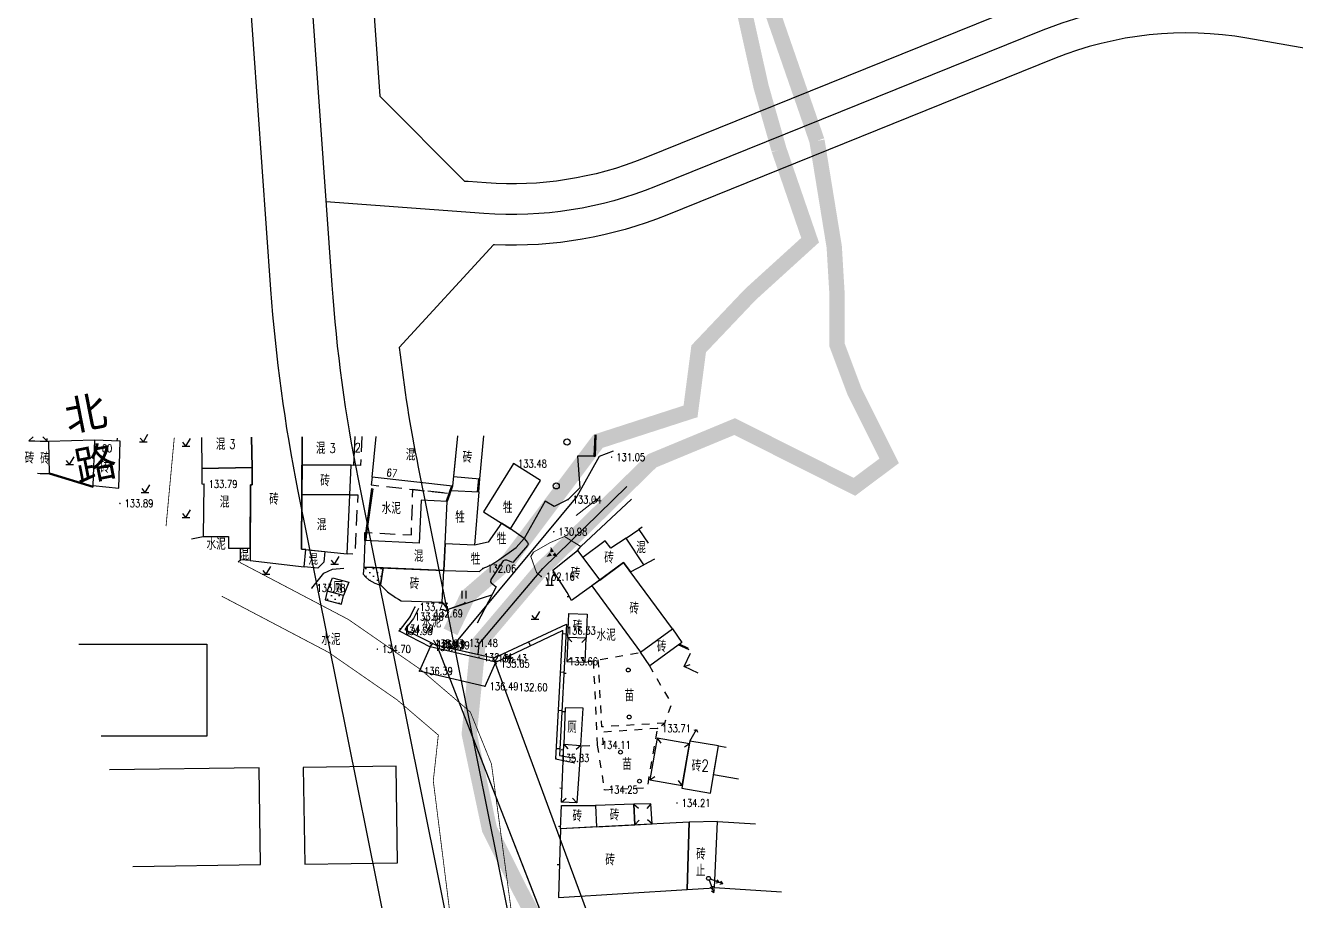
# Model space of a CAD drawing. Extents: x 529262 to 576451, y 2694391 to 2717535.
# Drawn here: x 564613.1 to 564778.8, y 2710321.8 to 2710435.9 of the extents above; entities that cross this region are included whole.
import ezdxf
from ezdxf.enums import TextEntityAlignment as Align
from ezdxf.xclip import XClip

# ---------------------------------------------------------------- set-up
doc = ezdxf.new("R2010")
doc.units = 0
doc.header["$XCLIPFRAME"] = 0
doc.linetypes.add('X5', pattern=[3, 2, -1])
doc.linetypes.add('X6', pattern=[2, 1, -1])
doc.layers.add('ASSIST', color=7, linetype='Continuous', plot=False)
for name, color, linetype in [('DLDW', 8, 'Continuous'), ('DLSS', 4, 'Continuous'), ('DMTZ', 8, 'Continuous'), ('GCD', 8, 'Continuous'), ('GXYZ', 8, 'Continuous'), ('JMD', 8, 'Continuous'), ('PP-COM', 7, 'Continuous'), ('RD-中线', 40, 'Continuous'), ('RD-红线', 7, 'Continuous'), ('RD-路名', 7, 'Continuous'), ('ZBTZ', 8, 'Continuous'), ('ZJ', 7, 'Continuous'), ('河流', 4, 'Continuous')]:
    doc.layers.add(name, color=color, linetype=linetype)
doc.layers.add('SXSS', color=5, linetype='Continuous', lineweight=0)
doc.styles.add('HZ', font='rs.shx', dxfattribs={"width": 0.8, "bigfont": 'hztxt.shx'})
doc.styles.add('黑体', font='simhei.ttf')
doc.linetypes.add('10422', pattern='A,0.75,[150,AAA.SHX,S=0.5,R=0,X=0,Y=0.5],1.5,[177,AAA.SHX,S=1,R=0,X=0,Y=0.4],0.75', length=3)
doc.linetypes.add('1161', pattern='A,0,[149,AAA.SHX,S=0.15,R=0,X=0,Y=0],-1.6', length=1.6)
doc.linetypes.add('732', pattern='A,9,-0.5,[162,AAA.SHX,S=1,R=0,X=0,Y=0],-0.5', length=10)
pattern_1 = [(0, (114.99765, 2.56804), (0.5, 0.5), [0, -1]), (0, (115.49765, 3.06804), (0.5, 0.5), [0, -1])]

# ---------------------------------------------------------------- blocks, each defined once
blk = doc.blocks.new('A$C19FD0107')
at = {"layer": 'RD-中线', "color": 8, "linetype": 'Continuous', "flags": 128}
for points in [[(-6354.01, 16139.13), (-6344.95, 16011.43, 0.031949), (-6341.52, 15986.12), (-6324.7, 15902.55, 0.07181), (-6305.54, 15848.71), (-6304.35, 15846.46)], [(-5819, 15908.17), (-5960.07, 15931.1, -0.262764), (-5998.44, 15961.82), (-6001.81, 15970.2, 0.259648), (-6062.29, 16019.2), (-6224.85, 16047.58, 0.140061), (-6252.17, 16044.68), (-6302.71, 16024.27, -0.114759), (-6325.09, 16020.77), (-6345.72, 16022.28)]]:
    blk.add_lwpolyline(points, format="xyb", dxfattribs=at)
at = {"layer": 'RD-红线', "color": 8, "linetype": 'Continuous', "flags": 128}
blk.add_lwpolyline([(-6344.33, 16115.75), (-6344.26, 16114.74), (-6338.68, 16036.08)], dxfattribs=at)
for points in [[(-6359.54, 16104.09), (-6359.17, 16098.89), (-6352.93, 16010.86, 0.031949), (-6349.36, 15984.55), (-6332.54, 15900.97, 0.020299), (-6328.55, 15884.57)], [(-5851.91, 15917.57), (-5959.42, 15935.05, -0.262764), (-5994.73, 15963.31), (-5998.09, 15971.69, 0.259648), (-6061.6, 16023.14), (-6224.16, 16051.52, 0.140061), (-6253.67, 16048.39), (-6304.21, 16027.98, -0.114759), (-6324.8, 16024.76), (-6327.16, 16024.93), (-6327.58, 16024.96)], [(-6193.52, 16038.05), (-6225.54, 16043.64, 0.140061), (-6250.67, 16040.97), (-6301.22, 16020.56, -0.106953), (-6323.72, 16016.68)], [(-6323.72, 16016.68, -0.001262), (-6323.86, 16016.69, -0.001262)], [(-6336.15, 16003.3, 0.020574), (-6333.68, 15987.7), (-6316.86, 15904.13, 0.014338), (-6314.38, 15893.4), (-6310.19, 15881.32)]]:
    blk.add_lwpolyline(points, format="xyb", dxfattribs=at)
at = {"layer": 'RD-红线', "color": 8}
for points in [[(-6338.68, 16036.08), (-6327.58, 16024.96, 0.372621)], [(-6323.86, 16016.69), (-6336.15, 16003.3, 0.458128)]]:
    blk.add_lwpolyline(points, format="xyb", dxfattribs=at)
at = {"layer": '河流', "color": 8, "const_width": 2}
for points in [[(-6294.33, 16053.96), (-6291.01, 16046.62), (-6288.94, 16037.32), (-6286.6, 16029.1)], [(-6294.33, 16053.96), (-6291.01, 16046.62), (-6288.94, 16037.32), (-6286.6, 16029.1)], [(-6289.86, 16053.96), (-6281.64, 16030.25)], [(-6289.86, 16053.96), (-6281.64, 16030.25)], [(-6311.71, 15893.19), (-6300.46, 15891), (-6300.98, 15905.02), (-6311.92, 15909.16), (-6317.2, 15918.21), (-6316.82, 15925.75), (-6320.6, 15932.91), (-6324.37, 15940.45), (-6327.01, 15952.89), (-6325.88, 15964.58), (-6317.58, 15974.38), (-6303.16, 15988.51), (-6292.38, 15992.98), (-6276.75, 15985.12), (-6272.22, 15988.51), (-6276.75, 15997.56), (-6279.01, 16003.59), (-6279.01, 16010), (-6279.39, 16016.41), (-6281.64, 16030.25)], [(-6311.71, 15893.19), (-6300.46, 15891), (-6300.98, 15905.02), (-6311.92, 15909.16), (-6317.2, 15918.21), (-6316.82, 15925.75), (-6320.6, 15932.91), (-6324.37, 15940.45), (-6327.01, 15952.89), (-6325.88, 15964.58), (-6317.58, 15974.38), (-6303.16, 15988.51), (-6292.38, 15992.98), (-6276.75, 15985.12), (-6272.22, 15988.51), (-6276.75, 15997.56), (-6279.01, 16003.59), (-6279.01, 16010), (-6279.39, 16016.41), (-6281.64, 16030.25)], [(-6286.6, 16029.1), (-6282.54, 16017.29), (-6290.34, 16010.2), (-6297.08, 16003.11), (-6298.14, 15994.96), (-6310.21, 15991.06), (-6321.91, 15975.46), (-6327.23, 15970.85), (-6329.46, 15966.2)], [(-6286.6, 16029.1), (-6282.54, 16017.29), (-6290.34, 16010.2), (-6297.08, 16003.11), (-6298.14, 15994.96), (-6310.21, 15991.06), (-6321.91, 15975.46), (-6327.23, 15970.85), (-6329.46, 15966.2)]]:
    blk.add_lwpolyline(points, dxfattribs=at)
blk = doc.blocks.new('GC200')
at = {"linetype": 'Continuous', "const_width": 0.2, "flags": 128}
blk.add_lwpolyline([(-0.1, 0, 1), (0.1, 0, 1)], format="xyb", close=True, dxfattribs=at)
blk = doc.blocks.new('gc086')
at = {"color": 8}
for p, q in [((0, 0), (7, 0)), ((7, 0), (6.18, 0.57)), ((7, 0), (6.18, -0.57))]:
    blk.add_line(p, q, dxfattribs=at)
blk = doc.blocks.new('gc013a')
at = {"linetype": 'Continuous'}
blk.add_line((0.5, 0), (4, 0), dxfattribs=at)
at = {"linetype": 'Continuous', "flags": 128}
for points in [[(2.31, -0.4), (3, 0), (2.31, 0.4)], [(3.31, -0.4), (4, 0), (3.31, 0.4)]]:
    blk.add_lwpolyline(points, dxfattribs=at)
blk = doc.blocks.new('gc170')
at = {"color": 8, "linetype": 'Continuous'}
blk.add_circle((0, 0), 0.5, dxfattribs=at)
blk = doc.blocks.new('gc123')
at = {"color": 8}
for p, q in [((-1, 0), (1, 0)), ((0, 0), (-0.8, 1)), ((0, 0), (1.2, 2))]:
    blk.add_line(p, q, dxfattribs=at)
blk = doc.blocks.new('gc210')
at = {"color": 8}
for p, q in [((-1, 0), (1, 0)), ((-0.5, 1), (-0.5, 0)), ((0.5, 1), (0.5, 0))]:
    blk.add_line(p, q, dxfattribs=at)
for centre, radius, start, end in [((-2.94, 0.81), 2.45, 4.3743, 29.0242), ((3.4, 1.11), 2.91, 139.3312, 182.0887)]:
    blk.add_arc(centre, radius, start, end, dxfattribs=at)
blk = doc.blocks.new('gc087')
at = {"color": 8}
for points in [[(-1.41, -1.07, 0, 1, 0), (-0.34, -0.17, 1, 1, 0)], [(-0.62, 1.71, 0, 1, 0), (-0.1, 0.39, 1, 1, 0)], [(0.39, -0.01, 1, 0, 0), (1.46, -0.66, 1, 0, 0)]]:
    blk.add_lwpolyline(points, format="xyseb", dxfattribs=at)
blk = doc.blocks.new('gc013b')
at = {"linetype": 'Continuous'}
blk.add_line((0.5, 0), (4, 0), dxfattribs=at)
at = {"linetype": 'Continuous', "flags": 128}
blk.add_lwpolyline([(3.5, 0.5), (4, 0), (3.5, -0.5)], dxfattribs=at)
blk = doc.blocks.new('gc122')
at = {"color": 8}
blk.add_circle((0, 0), 0.8, dxfattribs=at)
blk = doc.blocks.new('gc121')
at = {"color": 8}
for p, q in [((-0.5, -1), (-0.5, 1)), ((0.5, -1), (0.5, 1))]:
    blk.add_line(p, q, dxfattribs=at)

msp = doc.modelspace()

# ---------------------------------------------------------------- hatches: boundary and pattern name
at = {"layer": 'DLDW', "linetype": 'Continuous'}
h = msp.add_hatch(dxfattribs=at)
h.set_pattern_fill('1061', color=256, scale=0.5, style=0)
h.set_pattern_definition(pattern_1)
h.paths.add_polyline_path([(564659.396, 2710362.928), (564659.754, 2710365.14), (564657.235, 2710365.243), (564657.123, 2710364.331), (564657.463, 2710363.882), (564657.876, 2710363.589), (564658.263, 2710363.334), (564658.663, 2710363.178), (564659.154, 2710363)])
h = msp.add_hatch(dxfattribs=at)
h.set_pattern_fill('1061', color=252, scale=0.5, style=0)
h.set_pattern_definition(pattern_1)
h.paths.add_polyline_path([(564659.396, 2710362.928), (564659.754, 2710365.14), (564657.235, 2710365.243), (564657.123, 2710364.331), (564657.463, 2710363.882), (564657.876, 2710363.589), (564658.263, 2710363.334), (564658.663, 2710363.178), (564659.154, 2710363)])
h = msp.add_hatch(dxfattribs=at)
h.set_pattern_fill('1061', color=256, scale=0.5, style=0)
h.set_pattern_definition(pattern_1)
h.paths.add_polyline_path([(564652.461, 2710362.115), (564652.16, 2710360.992), (564654.294, 2710360.429), (564654.589, 2710361.545)])
h = msp.add_hatch(dxfattribs=at)
h.set_pattern_fill('1061', color=252, scale=0.5, style=0)
h.set_pattern_definition(pattern_1)
h.paths.add_polyline_path([(564652.461, 2710362.115), (564652.16, 2710360.992), (564654.294, 2710360.429), (564654.589, 2710361.545)])

# ---------------------------------------------------------------- linework, layer by layer
at = {"layer": 'ASSIST', "linetype": 'Continuous', "flags": 128}
msp.add_lwpolyline([(564674.155, 2710353.392), (564666.738, 2710355.03), (564727.586, 2710199.041), (564730.638, 2710200.336)], close=True, dxfattribs=at)
msp.add_lwpolyline([(564674.155, 2710353.392), (564666.738, 2710355.03), (564727.586, 2710199.041), (564730.638, 2710200.336)], close=True, dxfattribs=at)
at = {"layer": 'DLDW', "linetype": 'Continuous', "flags": 128}
for points, elevation in [([(564672.818, 2710372.467), (564676.356, 2710370.259), (564680.281, 2710376.544), (564676.743, 2710378.752)], 266.958), ([(564667.852, 2710368.278), (564668.113, 2710373.827), (564668.605, 2710375.234), (564672.218, 2710375.053), (564671.66, 2710368.096)], -529.063), ([(564685.546, 2710341.995), (564685.864, 2710346.832), (564683.494, 2710346.91), (564683.308, 2710342.142)], 134.166)]:
    msp.add_lwpolyline(points, close=True, dxfattribs=dict(at, elevation=elevation))
at = {"layer": 'DLDW', "color": 252, "linetype": 'Continuous', "flags": 128}
for points, elevation in [([(564667.852, 2710368.278), (564668.113, 2710373.827), (564668.605, 2710375.234), (564672.218, 2710375.053), (564671.66, 2710368.096)], -529.063), ([(564685.546, 2710341.995), (564685.864, 2710346.832), (564683.494, 2710346.91), (564683.308, 2710342.142)], 134.166)]:
    msp.add_lwpolyline(points, close=True, dxfattribs=dict(at, elevation=elevation))
at = {"layer": 'DLDW', "linetype": 'Continuous', "elevation": -529.063, "flags": 128}
msp.add_lwpolyline([(564667.852, 2710368.278), (564667.67, 2710364.817), (564672.3, 2710364.67), (564672.743, 2710365.064, 0.0528317), (564674.838, 2710366.181), (564677.091, 2710367.825), (564678.144, 2710368.969), (564676.356, 2710370.259), (564675.189, 2710370.987), (564675.189, 2710370.987), (564673.456, 2710368.501), (564671.66, 2710368.096)], format="xyb", close=True, dxfattribs=at)
at = {"layer": 'DLDW', "color": 252, "linetype": 'Continuous', "elevation": -529.063, "flags": 128}
msp.add_lwpolyline([(564667.852, 2710368.278), (564667.67, 2710364.817), (564672.3, 2710364.67), (564672.743, 2710365.064, 0.0528317), (564674.838, 2710366.181), (564677.091, 2710367.825), (564678.144, 2710368.969), (564676.356, 2710370.259), (564675.189, 2710370.987), (564675.189, 2710370.987), (564673.456, 2710368.501), (564671.66, 2710368.096)], format="xyb", close=True, dxfattribs=at)
at = {"layer": 'DLDW', "linetype": 'Continuous', "flags": 128}
msp.add_lwpolyline([(564659.396, 2710362.928), (564659.754, 2710365.14), (564657.235, 2710365.243), (564657.123, 2710364.331), (564657.503, 2710363.918), (564657.876, 2710363.589), (564658.265, 2710363.368), (564658.663, 2710363.178), (564659.154, 2710363), (564659.396, 2710362.928)], dxfattribs=at)
at = {"layer": 'DLDW', "color": 252, "linetype": 'Continuous', "flags": 128}
msp.add_lwpolyline([(564659.396, 2710362.928), (564659.754, 2710365.14), (564657.235, 2710365.243), (564657.123, 2710364.331), (564657.503, 2710363.918), (564657.876, 2710363.589), (564658.265, 2710363.368), (564658.663, 2710363.178), (564659.154, 2710363), (564659.396, 2710362.928)], dxfattribs=at)
at = {"layer": 'DLDW', "linetype": 'Continuous'}
msp.add_lwpolyline([(564655.253, 2710363.27), (564654.589, 2710361.545), (564652.461, 2710362.115), (564653.125, 2710363.84)], close=True, dxfattribs=at)
at = {"layer": 'DLDW', "color": 252, "linetype": 'Continuous'}
msp.add_lwpolyline([(564655.253, 2710363.27), (564654.589, 2710361.545), (564652.461, 2710362.115), (564653.125, 2710363.84)], close=True, dxfattribs=at)
at = {"layer": 'DLDW', "linetype": 'Continuous', "flags": 128}
msp.add_lwpolyline([(564652.461, 2710362.115), (564652.16, 2710360.992), (564654.294, 2710360.429), (564654.589, 2710361.545)], close=True, dxfattribs=at)
at = {"layer": 'DLDW', "color": 252, "linetype": 'Continuous', "flags": 128}
msp.add_lwpolyline([(564652.461, 2710362.115), (564652.16, 2710360.992), (564654.294, 2710360.429), (564654.589, 2710361.545)], close=True, dxfattribs=at)
at = {"layer": 'DLSS', "linetype": 'Continuous', "flags": 128}
msp.add_lwpolyline([(564683.071, 2710271.456, 0.1, 0.1, 0), (564673.877, 2710339.574, 0.1, 0.1, 0), (564671.117, 2710346.354, 0.1, 0.1, 0), (564664.612, 2710351.908, 0.1, 0.1, 0), (564655.211, 2710358.421, 0.1, 0.1, 0), (564641.005, 2710365.888, 0, 0, 0)], format="xyseb", dxfattribs=at)
at = {"layer": 'DLSS', "linetype": 'Continuous', "const_width": 0.1, "flags": 128}
msp.add_lwpolyline([(564667.777, 2710260.128), (564669.039, 2710261.353), (564673.481, 2710280.177), (564666.288, 2710337.376), (564666.945, 2710343.342), (564661.558, 2710347.941), (564652.615, 2710354.137), (564638.679, 2710361.462)], dxfattribs=at)
at = {"layer": 'DLSS', "linetype": 'X6', "flags": 128}
for points in [[(564686.11, 2710352.836), (564693.358, 2710354.12)], [(564686.11, 2710352.836), (564693.358, 2710354.12)], [(564687.162, 2710353.022), (564687.682, 2710342.053)], [(564687.162, 2710353.022), (564687.682, 2710342.053)]]:
    msp.add_lwpolyline(points, dxfattribs=at)
for points, elevation in [([(564685.7, 2710341.918), (564687.682, 2710342.053), (564688.6, 2710336.214), (564694.225, 2710336.488), (564695.539, 2710344.21), (564696.487, 2710344.895), (564697.39, 2710347.442), (564694.483, 2710352.4)], 134.166), ([(564696.487, 2710344.895), (564688.278, 2710344.416), (564687.815, 2710353.138)], 133.56), ([(564696.487, 2710344.895), (564688.278, 2710344.416), (564687.815, 2710353.138)], 133.56), ([(564695.539, 2710344.21), (564688.305, 2710343.709), (564688.441, 2710342.131), (564687.682, 2710342.053)], 133.711), ([(564695.539, 2710344.21), (564688.305, 2710343.709), (564688.441, 2710342.131), (564687.682, 2710342.053)], 133.711)]:
    msp.add_lwpolyline(points, dxfattribs=dict(at, elevation=elevation))
at = {"layer": 'DMTZ', "linetype": '10422', "flags": 128}
for points in [[(564687.497, 2710382.495), (564687.39, 2710379.725), (564685.1, 2710379.742), (564685.422, 2710375.594), (564683.869, 2710374.061), (564682.042, 2710373.153), (564680.869, 2710373.859), (564678.144, 2710368.969)], [(564687.497, 2710382.495), (564687.39, 2710379.725), (564685.1, 2710379.742), (564685.422, 2710375.594), (564683.869, 2710374.061), (564682.042, 2710373.153), (564680.869, 2710373.859), (564678.144, 2710368.969)], [(564678.144, 2710368.969), (564678.594, 2710368.46), (564678.637, 2710368.37), (564678.666, 2710368.239), (564678.585, 2710368.061), (564676.661, 2710365.845), (564675.897, 2710366.16), (564675.601, 2710366.161), (564675.426, 2710366.063), (564673.777, 2710363.615), (564673.76, 2710363.336), (564673.829, 2710363.197), (564674.474, 2710362.661), (564671.996, 2710357.946)], [(564650.451, 2710362.524), (564651.99, 2710364.455), (564653.141, 2710364.972), (564654.599, 2710365.107)], [(564650.451, 2710362.524), (564651.99, 2710364.455), (564653.141, 2710364.972), (564654.599, 2710365.107)]]:
    msp.add_lwpolyline(points, dxfattribs=at)
at = {"layer": 'DMTZ', "linetype": '10422', "elevation": 132.89, "flags": 128}
msp.add_lwpolyline([(564685.102, 2710367.415), (564685.527, 2710367.934), (564692.164, 2710374.096)], dxfattribs=at)
msp.add_lwpolyline([(564685.102, 2710367.415), (564685.527, 2710367.934), (564692.164, 2710374.096)], dxfattribs=at)
at = {"layer": 'GXYZ', "linetype": '732', "flags": 128}
msp.add_lwpolyline([(564689.765, 2710380.376), (564687.931, 2710379.691), (564685.003, 2710374.445), (564668.615, 2710354.704)], dxfattribs=at)
at = {"layer": 'JMD', "linetype": 'Continuous'}
for p, q in [((564613.501, 2710381.702), (564614.077, 2710382.257)), ((564613.502, 2710381.727), (564614.302, 2710381.729)), ((564615.899, 2710381.658), (564615.344, 2710382.234)), ((564687.332, 2710382.124), (564687.482, 2710382.118)), ((564687.24, 2710379.731), (564687.39, 2710379.725)), ((564616.164, 2710377.417), (564616.208, 2710377.56)), ((564618.442, 2710376.717), (564618.486, 2710376.86)), ((564672.364, 2710376.773), (564672.214, 2710376.786)), ((564621.859, 2710375.667), (564621.903, 2710375.81)), ((564658.242, 2710375.493), (564658.39, 2710375.473)), ((564668.53, 2710375.019), (564668.388, 2710375.069)), ((564672.218, 2710375.053), (564672.068, 2710375.066)), ((564672.305, 2710376.085), (564672.156, 2710376.098)), ((564657.869, 2710372.788), (564658.017, 2710372.767)), ((564657.357, 2710368.725), (564657.506, 2710368.716)), ((564657.357, 2710368.725), (564657.506, 2710368.716)), ((564683.751, 2710361.428, 135.025), (564684.051, 2710361.415, 135.025)), ((564683.751, 2710361.428, 135.025), (564684.051, 2710361.415, 135.025)), ((564662.937, 2710356.365), (564663.167, 2710356.809)), ((564683.113, 2710356.576), (564683.613, 2710356.55)), ((564678.98, 2710354.999), (564678.766, 2710355.451)), ((564683.539, 2710356.432, 135.025), (564683.839, 2710356.42, 135.025)), ((564683.539, 2710356.432, 135.025), (564683.839, 2710356.42, 135.025)), ((564683.825, 2710356.076), (564684.367, 2710355.488)), ((564683.825, 2710356.076), (564684.367, 2710355.488)), ((564686.239, 2710355.977, 133.659), (564685.65, 2710355.435, 133.659)), ((564686.239, 2710355.977, 133.659), (564685.65, 2710355.435, 133.659)), ((564683.696, 2710352.935), (564684.285, 2710353.477)), ((564683.696, 2710352.935), (564684.285, 2710353.477)), ((564686.11, 2710352.836), (564685.568, 2710353.424)), ((564686.11, 2710352.836), (564685.568, 2710353.424)), ((564699.037, 2710352.278), (564699.79, 2710352.547)), ((564699.037, 2710352.278), (564699.79, 2710352.547)), ((564682.849, 2710351.583), (564683.348, 2710351.557)), ((564683.346, 2710351.436, 135.025), (564683.646, 2710351.426, 135.025)), ((564683.346, 2710351.436, 135.025), (564683.646, 2710351.426, 135.025)), ((564682.585, 2710346.59), (564683.084, 2710346.564)), ((564683.175, 2710346.439, 135.025), (564683.475, 2710346.427, 135.025)), ((564683.175, 2710346.439, 135.025), (564683.475, 2710346.427, 135.025)), ((564683.308, 2710342.142), (564683.843, 2710341.548)), ((564683.308, 2710342.142), (564683.843, 2710341.548)), ((564685.546, 2710341.995), (564684.942, 2710341.47)), ((564685.546, 2710341.995), (564684.942, 2710341.47)), ((564695.508, 2710342.945), (564695.967, 2710342.29)), ((564695.508, 2710342.945), (564695.967, 2710342.29)), ((564699.713, 2710342.206), (564699.058, 2710341.747)), ((564699.713, 2710342.206), (564699.058, 2710341.747)), ((564682.32, 2710341.597), (564682.82, 2710341.571)), ((564682.981, 2710341.443, 135.025), (564683.281, 2710341.432, 135.025)), ((564682.981, 2710341.443, 135.025), (564683.281, 2710341.432, 135.025)), ((564694.56, 2710337.499), (564695.214, 2710337.959)), ((564694.56, 2710337.499), (564695.214, 2710337.959)), ((564698.756, 2710336.762), (564698.297, 2710337.417)), ((564698.756, 2710336.762), (564698.297, 2710337.417)), ((564682.793, 2710336.446, 135.025), (564683.093, 2710336.435, 135.025)), ((564683.023, 2710334.584), (564683.61, 2710335.128)), ((564685.001, 2710334.51), (564684.467, 2710335.106)), ((564692.461, 2710334.351), (564693.042, 2710333.802)), ((564694.691, 2710334.362), (564694.141, 2710333.781)), ((564692.601, 2710331.632), (564693.137, 2710332.226)), ((564694.826, 2710331.747), (564694.232, 2710332.282)), ((564682.605, 2710331.45, 135.025), (564682.905, 2710331.439, 135.025)), ((564682.456, 2710326.452, 135.025), (564682.756, 2710326.443, 135.025))]:
    msp.add_line(p, q, dxfattribs=at)
at = {"layer": 'JMD', "linetype": 'Continuous', "flags": 128}
for points, elevation in [([(564613.614, 2710381.7), (564614.998, 2710381.675)], 133.9), ([(564614.998, 2710381.675), (564615.899, 2710381.658), (564615.905, 2710382.008)], 133.9), ([(564636.047, 2710382.145), (564636.076, 2710378.098), (564642.65, 2710378.256), (564642.577, 2710382.189)], 134.464), ([(564695.142, 2710366.299), (564693.738, 2710365.558), (564691.436, 2710369.047), (564693.102, 2710370.146), (564694.345, 2710368.386)], 134.018), ([(564695.142, 2710366.299), (564693.738, 2710365.558), (564691.436, 2710369.047), (564693.102, 2710370.146), (564694.345, 2710368.386)], 134.018), ([(564693.552, 2710370.462), (564693.102, 2710370.146), (564694.345, 2710368.386)], 268.684), ([(564693.552, 2710370.462), (564693.102, 2710370.146), (564694.345, 2710368.386)], 268.684), ([(564700.832, 2710351.401), (564699.037, 2710352.278), (564699.833, 2710354.017)], 134.039), ([(564700.832, 2710351.401), (564699.037, 2710352.278), (564699.833, 2710354.017)], 134.039), ([(564706.111, 2710337.581), (564702.862, 2710338.157), (564703.489, 2710341.932), (564704.518, 2710341.752)], 133.658), ([(564706.111, 2710337.581), (564702.862, 2710338.157), (564703.489, 2710341.932), (564704.518, 2710341.752)], 133.658), ([(564711.731, 2710322.867), (564702.998, 2710323.401), (564703.375, 2710332.081), (564708.329, 2710331.774)], 134.248)]:
    msp.add_lwpolyline(points, dxfattribs=dict(at, elevation=elevation))
for points in [[(564613.614, 2710381.7), (564614.998, 2710381.675)], [(564614.998, 2710381.675), (564616.089, 2710381.655), (564616.16, 2710377.417), (564614.998, 2710377.438)], [(564642.577, 2710382.189), (564642.65, 2710378.256), (564642.671, 2710375.995), (564642.421, 2710375.996), (564642.394, 2710366.131), (564649.429, 2710365.3), (564649.663, 2710367.532), (564649.085, 2710367.593), (564649.196, 2710382.234)], [(564642.577, 2710382.189), (564642.65, 2710378.256), (564642.671, 2710375.995), (564642.421, 2710375.996), (564642.394, 2710366.131), (564649.429, 2710365.3), (564649.663, 2710367.532), (564649.085, 2710367.593), (564649.196, 2710382.234)], [(564649.196, 2710382.234), (564649.168, 2710378.595), (564655.921, 2710378.531), (564656.111, 2710382.281)], [(564669.431, 2710382.372), (564668.808, 2710375.814), (564658.324, 2710376.962), (564658.831, 2710382.3)], [(564669.434, 2710382.372), (564668.925, 2710377.05), (564672.364, 2710376.773), (564672.9, 2710382.395)], [(564614.998, 2710377.438), (564614.647, 2710377.445)], [(564668.655, 2710375.831), (564667.956, 2710373.834)], [(564668.808, 2710375.814), (564668.113, 2710373.827)], [(564663.898, 2710360.054), (564663.276, 2710358.8), (564661.833, 2710356.937), (564665.892, 2710354.835), (564666.113, 2710355.174), (564666.113, 2710355.174)], [(564664.346, 2710359.832), (564663.702, 2710358.533), (564662.596, 2710357.105), (564666.667, 2710355.086)], [(564674.149, 2710353.357), (564683.678, 2710357.788), (564682.772, 2710340.669), (564684.762, 2710340.333)], [(564674.465, 2710352.851), (564683.134, 2710356.975), (564682.249, 2710340.254), (564684.744, 2710339.73)], [(564674.149, 2710353.357), (564666.667, 2710355.086)], [(564627.073, 2710326.217), (564643.758, 2710326.462), (564643.561, 2710339.081), (564624.023, 2710338.793)]]:
    msp.add_lwpolyline(points, dxfattribs=at)
at = {"layer": 'JMD', "linetype": 'Continuous'}
msp.add_lwpolyline([(564625.448, 2710381.663), (564622.096, 2710381.813), (564621.855, 2710375.88), (564625.241, 2710375.526)], close=True, dxfattribs=at)
at = {"layer": 'JMD', "linetype": 'X5', "flags": 128}
for points in [[(564656.964, 2710382.287), (564656.794, 2710378.492), (564655.921, 2710378.531)], [(564658.324, 2710376.962), (564658.203, 2710375.962), (564668.473, 2710374.865), (564668.808, 2710375.814)], [(564657.357, 2710368.725), (564657.351, 2710369.747), (564663.425, 2710369.471), (564663.63, 2710375.403), (564668.473, 2710374.865), (564668.113, 2710373.827)], [(564657.357, 2710368.725), (564657.351, 2710369.747), (564663.425, 2710369.471), (564663.63, 2710375.403), (564668.473, 2710374.865), (564668.113, 2710373.827)], [(564655.412, 2710374.693), (564656.427, 2710374.668), (564656.039, 2710366.934), (564655.038, 2710366.969)], [(564655.412, 2710374.693), (564656.427, 2710374.668), (564656.039, 2710366.934), (564655.038, 2710366.969)]]:
    msp.add_lwpolyline(points, dxfattribs=at)
at = {"layer": 'JMD', "linetype": 'Continuous'}
for points in [[(564687.347, 2710382.494), (564687.24, 2710379.731)], [(564687.497, 2710382.495), (564687.39, 2710379.725)], [(564616.164, 2710377.417), (564621.859, 2710375.667)], [(564616.208, 2710377.56), (564621.903, 2710375.81)], [(564672.068, 2710375.066), (564672.214, 2710376.786)], [(564672.218, 2710375.053), (564672.364, 2710376.773)], [(564658.242, 2710375.493), (564657.393, 2710369.332), (564657.357, 2710368.725)], [(564658.242, 2710375.493), (564657.393, 2710369.332), (564657.357, 2710368.725)], [(564658.39, 2710375.473), (564657.542, 2710369.317), (564657.506, 2710368.716)], [(564658.39, 2710375.473), (564657.542, 2710369.317), (564657.506, 2710368.716)], [(564692.018, 2710364.651), (564693.738, 2710365.558)], [(564692.018, 2710364.651), (564693.738, 2710365.558)], [(564620.041, 2710355.205), (564636.756, 2710355.211), (564636.76, 2710343.204), (564622.954, 2710343.199)], [(564699.669, 2710354.448), (564698.255, 2710355.095)], [(564699.669, 2710354.448), (564698.255, 2710355.095)], [(564699.592, 2710354.648), (564698.428, 2710355.181)], [(564699.592, 2710354.648), (564698.428, 2710355.181)]]:
    msp.add_lwpolyline(points, dxfattribs=at)
at = {"layer": 'JMD', "linetype": 'Continuous', "flags": 128}
for points, elevation in [([(564639.559, 2710367.717), (564642.398, 2710367.709), (564642.421, 2710375.996), (564642.671, 2710375.995), (564642.65, 2710378.256), (564636.076, 2710378.098), (564636.068, 2710376.108), (564636.37, 2710376.08), (564636.262, 2710369.227), (564639.547, 2710369.26), (564639.559, 2710367.717)], 133.885), ([(564639.559, 2710367.717), (564642.398, 2710367.709), (564642.421, 2710375.996), (564642.671, 2710375.995), (564642.65, 2710378.256), (564636.076, 2710378.098), (564636.068, 2710376.108), (564636.37, 2710376.08), (564636.262, 2710369.227), (564639.547, 2710369.26), (564639.559, 2710367.717)], 133.885), ([(564685.792, 2710366.491), (564688.013, 2710363.559), (564691.117, 2710365.833), (564692.018, 2710364.651), (564693.738, 2710365.558), (564693.738, 2710365.558), (564691.436, 2710369.047), (564689.458, 2710367.742), (564688.708, 2710368.697)], -531.014), ([(564685.792, 2710366.491), (564688.013, 2710363.559), (564691.117, 2710365.833), (564692.018, 2710364.651), (564693.738, 2710365.558), (564693.738, 2710365.558), (564691.436, 2710369.047), (564689.458, 2710367.742), (564688.708, 2710368.697)], -531.014), ([(564685.102, 2710367.415), (564688.013, 2710363.559), (564684.302, 2710360.9), (564683.775, 2710361.957), (564681.873, 2710364.87)], 132.89), ([(564685.102, 2710367.415), (564688.013, 2710363.559), (564684.302, 2710360.9), (564683.775, 2710361.957), (564681.873, 2710364.87)], 132.89), ([(564697.478, 2710357.213), (564691.117, 2710365.833), (564686.963, 2710362.79), (564693.324, 2710354.17)], 133.909), ([(564697.478, 2710357.213), (564691.117, 2710365.833), (564686.963, 2710362.79), (564693.324, 2710354.17)], 133.909), ([(564686.239, 2710355.977), (564683.825, 2710356.076), (564683.953, 2710359.216), (564686.367, 2710359.118)], 133.659), ([(564686.239, 2710355.977), (564683.825, 2710356.076), (564683.953, 2710359.216), (564686.367, 2710359.118)], 133.659), ([(564697.478, 2710357.213), (564698.702, 2710355.422), (564694.548, 2710352.379), (564693.324, 2710354.17)], 134.011), ([(564697.478, 2710357.213), (564698.702, 2710355.422), (564694.548, 2710352.379), (564693.324, 2710354.17)], 134.011), ([(564683.696, 2710352.935), (564686.11, 2710352.836), (564686.239, 2710355.977), (564683.825, 2710356.076)], 133.659), ([(564683.696, 2710352.935), (564686.11, 2710352.836), (564686.239, 2710355.977), (564683.825, 2710356.076)], 133.659), ([(564685.001, 2710334.51), (564683.023, 2710334.584), (564683.308, 2710342.142), (564685.546, 2710341.995)], 134.289), ([(564699.713, 2710342.206), (564695.508, 2710342.945), (564694.56, 2710337.499), (564698.756, 2710336.762)], 135.158), ([(564699.713, 2710342.206), (564695.508, 2710342.945), (564694.56, 2710337.499), (564698.756, 2710336.762)], 135.158), ([(564703.489, 2710341.932), (564699.776, 2710342.565), (564698.699, 2710336.433), (564702.462, 2710335.746)], 133.658), ([(564703.489, 2710341.932), (564699.776, 2710342.565), (564698.699, 2710336.433), (564702.462, 2710335.746)], 133.658), ([(564687.593, 2710331.373), (564682.893, 2710331.13), (564683.008, 2710334.174), (564687.449, 2710334.16)], 134.19), ([(564692.601, 2710331.632), (564692.461, 2710334.351), (564687.449, 2710334.16), (564687.593, 2710331.373)], 134.19), ([(564694.826, 2710331.747), (564694.691, 2710334.362), (564692.461, 2710334.351), (564692.601, 2710331.632)], 134.19), ([(564699.653, 2710331.996), (564682.893, 2710331.13), (564682.63, 2710322.17), (564699.392, 2710323.185)], 134.264), ([(564703.375, 2710332.081), (564699.653, 2710331.996), (564699.392, 2710323.185), (564702.998, 2710323.401)], 134.164)]:
    msp.add_lwpolyline(points, close=True, dxfattribs=dict(at, elevation=elevation))
for points in [[(564655.412, 2710374.693), (564655.588, 2710378.546), (564649.168, 2710378.595), (564649.139, 2710374.741)], [(564655.412, 2710374.693), (564649.139, 2710374.741), (564649.085, 2710367.593), (564655.038, 2710366.969)], [(564655.412, 2710374.693), (564649.139, 2710374.741), (564649.085, 2710367.593), (564655.038, 2710366.969)], [(564667.852, 2710368.278), (564668.113, 2710373.827), (564664.709, 2710373.987), (564664.446, 2710368.392), (564657.357, 2710368.725), (564657.235, 2710365.243), (564667.666, 2710364.824), (564667.852, 2710368.278)], [(564667.852, 2710368.278), (564668.113, 2710373.827), (564664.709, 2710373.987), (564664.446, 2710368.392), (564657.357, 2710368.725), (564657.235, 2710365.243), (564667.666, 2710364.824), (564667.852, 2710368.278)], [(564641.136, 2710366.19), (564641.14, 2710367.713), (564642.398, 2710367.709), (564642.394, 2710366.131)], [(564641.136, 2710366.19), (564641.14, 2710367.713), (564642.398, 2710367.709), (564642.394, 2710366.131)], [(564652.145, 2710367.272), (564652.017, 2710365.877), (564651.204, 2710365.11), (564649.429, 2710365.3), (564649.663, 2710367.532)], [(564652.145, 2710367.272), (564652.017, 2710365.877), (564651.204, 2710365.11), (564649.429, 2710365.3), (564649.663, 2710367.532)], [(564665.9, 2710354.851), (564664.493, 2710351.71), (564673.058, 2710349.714), (564674.465, 2710352.855)], [(564649.314, 2710339.098), (564649.506, 2710326.484), (564661.635, 2710326.658), (564661.448, 2710339.284)]]:
    msp.add_lwpolyline(points, close=True, dxfattribs=at)
msp.add_lwpolyline([(564659.754, 2710365.14), (564659.396, 2710362.928, 0.0897617), (564662.104, 2710360.871), (564667.459, 2710360.663), (564667.666, 2710364.824)], format="xyb", close=True, dxfattribs=at)
msp.add_lwpolyline([(564659.754, 2710365.14), (564659.396, 2710362.928, 0.0897617), (564662.104, 2710360.871), (564667.459, 2710360.663), (564667.666, 2710364.824)], format="xyb", close=True, dxfattribs=at)
at = {"layer": 'SXSS', "color": 8, "linetype": 'Continuous'}
for p, q in [((564666.738, 2710355.03), (564666.307, 2710355.705)), ((564666.738, 2710355.03), (564727.586, 2710199.041)), ((564674.155, 2710353.392), (564674.83, 2710353.822)), ((564674.155, 2710353.392), (564730.638, 2710200.336))]:
    msp.add_line(p, q, dxfattribs=at)
at = {"layer": 'SXSS', "color": 8, "linetype": 'X5'}
msp.add_line((564674.155, 2710353.392), (564666.738, 2710355.03), dxfattribs=at)
at = {"layer": 'SXSS', "color": 8, "linetype": 'Continuous', "elevation": 132.159, "flags": 128}
msp.add_lwpolyline([(564680.376, 2710364.018), (564679.774, 2710364.548), (564679.034, 2710366.654), (564679.361, 2710367.199), (564681.599, 2710368.466), (564683.402, 2710369.248), (564685.527, 2710367.934)], dxfattribs=at)
msp.add_lwpolyline([(564680.376, 2710364.018), (564679.774, 2710364.548), (564679.034, 2710366.654), (564679.361, 2710367.199), (564681.599, 2710368.466), (564683.402, 2710369.248), (564685.527, 2710367.934)], dxfattribs=at)
at = {"layer": 'ZBTZ', "linetype": '1161', "flags": 128}
for points in [[(564622.096, 2710381.813), (564616.089, 2710381.655)], [(564667.459, 2710360.663), (564668.15, 2710359.725), (564672.853, 2710361.279), (564673.935, 2710361.637)], [(564667.459, 2710360.663), (564668.15, 2710359.725), (564670.413, 2710360.554), (564670.511, 2710360.666)]]:
    msp.add_lwpolyline(points, dxfattribs=at)
at = {"layer": 'ZBTZ', "linetype": '1161', "ltscale": 0.5, "flags": 128}
for points in [[(564625.029, 2710382.07), (564625.011, 2710381.683)], [(564634.754, 2710368.946), (564636.262, 2710369.227)], [(564634.754, 2710368.946), (564636.262, 2710369.227)]]:
    msp.add_lwpolyline(points, dxfattribs=at)
at = {"layer": 'ZBTZ', "linetype": 'Continuous', "const_width": 0.1}
msp.add_lwpolyline([(564632.491, 2710382.121), (564631.537, 2710371.865), (564631.418, 2710370.589)], dxfattribs=at)
at = {"layer": 'ZBTZ', "linetype": '1161', "ltscale": 0.3, "flags": 128}
msp.add_lwpolyline([(564640.838, 2710365.96), (564641.136, 2710366.19)], dxfattribs=at)
msp.add_lwpolyline([(564640.838, 2710365.96), (564641.136, 2710366.19)], dxfattribs=at)
at = {"layer": '河流', "color": 252, "elevation": 176.94}
for points in [[(564672.143, 2710353.812), (564672.283, 2710355.26), (564680.584, 2710365.062), (564691.52, 2710375.781)], [(564672.143, 2710353.812), (564672.283, 2710355.26), (564680.584, 2710365.062), (564691.52, 2710375.781)], [(564672.143, 2710353.812), (564672.283, 2710355.26), (564680.584, 2710365.062), (564691.52, 2710375.781)], [(564672.146, 2710353.844), (564672.283, 2710355.26), (564680.584, 2710365.062), (564691.52, 2710375.781)], [(564672.146, 2710353.844), (564672.283, 2710355.26), (564680.584, 2710365.062), (564691.52, 2710375.781)], [(564672.146, 2710353.844), (564672.283, 2710355.26), (564680.584, 2710365.062), (564691.52, 2710375.781)]]:
    msp.add_lwpolyline(points, dxfattribs=at)

# ---------------------------------------------------------------- block references
at = {"layer": 'DMTZ', "linetype": 'Continuous', "xscale": 0.5000000000014281, "yscale": 0.5000000000014281, "zscale": 0.5000000000014281, "rotation": 352.1962751530018}
msp.add_blockref('gc087', (564681.807, 2710367.014), dxfattribs=at)
msp.add_blockref('gc087', (564681.807, 2710367.014), dxfattribs=at)
at = {"layer": 'GCD', "linetype": 'Continuous'}
ref = msp.add_blockref('GC200', (564689.563, 2710379.589, 131.046), dxfattribs=dict(at, xscale=0.5, yscale=0.5, zscale=0.5))
ref.add_attrib('height', '131.05', dxfattribs={"linetype": 'Continuous', "height": 1, "style": 'HZ', "width": 0.8}).set_placement((564690.163, 2710379.589, 131.046), align=Align.MIDDLE_LEFT)
ref = msp.add_blockref('GC200', (564676.743, 2710378.752, 133.479), dxfattribs=dict(at, xscale=0.5, yscale=0.5, zscale=0.5))
ref.add_attrib('height', '133.48', dxfattribs={"linetype": 'Continuous', "height": 1, "style": 'HZ', "width": 0.8}).set_placement((564677.343, 2710378.752, 133.479), align=Align.MIDDLE_LEFT)
ref = msp.add_blockref('GC200', (564636.37, 2710376.08, 133.789), dxfattribs=dict(at, xscale=0.5, yscale=0.5))
ref.add_attrib('height', '133.79', dxfattribs={"linetype": 'Continuous', "height": 1, "style": 'HZ', "width": 0.8}).set_placement((564636.97, 2710376.08, 133.789), align=Align.MIDDLE_LEFT)
ref = msp.add_blockref('GC200', (564625.4, 2710373.555, 133.893), dxfattribs=dict(at, xscale=0.5, yscale=0.5))
ref.add_attrib('height', '133.89', dxfattribs={"linetype": 'Continuous', "height": 1, "style": 'HZ', "width": 0.8}).set_placement((564626, 2710373.555, 133.893), align=Align.MIDDLE_LEFT)
ref = msp.add_blockref('GC200', (564683.869, 2710374.061, 133.038), dxfattribs=dict(at, xscale=0.5, yscale=0.5, zscale=0.5))
ref.add_attrib('height', '133.04', dxfattribs={"linetype": 'Continuous', "height": 1, "style": 'HZ', "width": 0.8}).set_placement((564684.469, 2710374.061, 133.038), align=Align.MIDDLE_LEFT)
ref = msp.add_blockref('GC200', (564682.015, 2710369.857, 130.977), dxfattribs=dict(at, xscale=0.5, yscale=0.5, zscale=0.5))
ref.add_attrib('height', '130.98', dxfattribs={"linetype": 'Continuous', "height": 1, "style": 'HZ', "width": 0.8}).set_placement((564682.615, 2710369.857, 130.977), align=Align.MIDDLE_LEFT)
ref = msp.add_blockref('GC200', (564672.743, 2710365.064, 132.064), dxfattribs=dict(at, xscale=0.5, yscale=0.5))
ref.add_attrib('height', '132.06', dxfattribs={"linetype": 'Continuous', "height": 1, "style": 'HZ', "width": 0.8}).set_placement((564673.343, 2710365.064, 132.064), align=Align.MIDDLE_LEFT)
ref = msp.add_blockref('GC200', (564680.376, 2710364.018, 132.159), dxfattribs=dict(at, xscale=0.5, yscale=0.5, zscale=0.5))
ref.add_attrib('height', '132.16', dxfattribs={"linetype": 'Continuous', "height": 1, "style": 'HZ', "width": 0.8}).set_placement((564680.976, 2710364.018, 132.159), align=Align.MIDDLE_LEFT)
ref = msp.add_blockref('GC200', (564650.451, 2710362.524, 133.776), dxfattribs=dict(at, xscale=0.5, yscale=0.5))
ref.add_attrib('height', '133.78', dxfattribs={"linetype": 'Continuous', "height": 1, "style": 'HZ', "width": 0.8}).set_placement((564651.051, 2710362.524, 133.776), align=Align.MIDDLE_LEFT)
at = {"layer": 'GCD', "color": 1, "linetype": 'Continuous'}
ref = msp.add_blockref('GC200', (564663.887, 2710360.037, 133.731), dxfattribs=dict(at, xscale=0.5, yscale=0.5, zscale=0.5))
ref.add_attrib('height', '133.73', dxfattribs={"linetype": 'Continuous', "height": 1, "style": 'HZ', "width": 0.8}).set_placement((564664.487, 2710360.037, 133.731), align=Align.MIDDLE_LEFT)
ref = msp.add_blockref('GC200', (564663.265, 2710358.783, 133.881), dxfattribs=dict(at, xscale=0.5, yscale=0.5, zscale=0.5))
ref.add_attrib('height', '133.88', dxfattribs={"linetype": 'Continuous', "height": 1, "style": 'HZ', "width": 0.8}).set_placement((564663.865, 2710358.783, 133.881), align=Align.MIDDLE_LEFT)
ref = msp.add_blockref('GC200', (564665.776, 2710359.204, 132.688), dxfattribs=dict(at, xscale=0.5, yscale=0.5, zscale=0.5))
ref.add_attrib('height', '132.69', dxfattribs={"linetype": 'Continuous', "height": 1, "style": 'HZ', "width": 0.8}).set_placement((564666.376, 2710359.204, 132.688), align=Align.MIDDLE_LEFT)
ref = msp.add_blockref('GC200', (564661.822, 2710356.92, 134.575), dxfattribs=dict(at, xscale=0.5, yscale=0.5, zscale=0.5))
ref.add_attrib('height', '134.58', dxfattribs={"linetype": 'Continuous', "height": 1, "style": 'HZ', "width": 0.8}).set_placement((564662.422, 2710356.92, 134.575), align=Align.MIDDLE_LEFT)
ref = msp.add_blockref('GC200', (564661.951, 2710357.21, 134.39), dxfattribs=dict(at, xscale=0.5, yscale=0.5, zscale=0.5))
ref.add_attrib('height', '134.39', dxfattribs={"linetype": 'Continuous', "height": 1, "style": 'HZ', "width": 0.8}).set_placement((564662.551, 2710357.21, 134.39), align=Align.MIDDLE_LEFT)
ref = msp.add_blockref('GC200', (564683.112, 2710356.97, 136.326), dxfattribs=dict(at, xscale=0.5, yscale=0.5, zscale=0.5))
ref.add_attrib('height', '136.33', dxfattribs={"linetype": 'Continuous', "height": 1, "style": 'HZ', "width": 0.8}).set_placement((564683.712, 2710356.97, 136.326), align=Align.MIDDLE_LEFT)
ref = msp.add_blockref('GC200', (564658.99, 2710354.553, 134.695), dxfattribs=dict(at, xscale=0.5, yscale=0.5, zscale=0.5))
ref.add_attrib('height', '134.70', dxfattribs={"linetype": 'Continuous', "height": 1, "style": 'HZ', "width": 0.8}).set_placement((564659.59, 2710354.553, 134.695), align=Align.MIDDLE_LEFT)
ref = msp.add_blockref('GC200', (564665.881, 2710354.818, 135.772), dxfattribs=dict(at, xscale=0.5, yscale=0.5, zscale=0.5))
ref.add_attrib('height', '135.77', dxfattribs={"linetype": 'Continuous', "height": 1, "style": 'HZ', "width": 0.8}).set_placement((564666.481, 2710354.818, 135.772), align=Align.MIDDLE_LEFT)
ref = msp.add_blockref('GC200', (564665.89, 2710355.28, 135.833), dxfattribs=dict(at, xscale=0.5, yscale=0.5, zscale=0.5))
ref.add_attrib('height', '135.83', dxfattribs={"linetype": 'Continuous', "height": 1, "style": 'HZ', "width": 0.8}).set_placement((564666.49, 2710355.28, 135.833), align=Align.MIDDLE_LEFT)
ref = msp.add_blockref('GC200', (564666.102, 2710355.157, 136.493), dxfattribs=dict(at, xscale=0.5, yscale=0.5, zscale=0.5))
ref.add_attrib('height', '136.49', dxfattribs={"linetype": 'Continuous', "height": 1, "style": 'HZ', "width": 0.8}).set_placement((564666.702, 2710355.157, 136.493), align=Align.MIDDLE_LEFT)
ref = msp.add_blockref('GC200', (564666.677, 2710355.064, 135.393), dxfattribs=dict(at, xscale=0.5, yscale=0.5, zscale=0.5))
ref.add_attrib('height', '135.39', dxfattribs={"linetype": 'Continuous', "height": 1, "style": 'HZ', "width": 0.8}).set_placement((564667.277, 2710355.064, 135.393), align=Align.MIDDLE_LEFT)
ref = msp.add_blockref('GC200', (564670.35, 2710355.363, 131.479), dxfattribs=dict(at, xscale=0.5, yscale=0.5, zscale=0.5))
ref.add_attrib('height', '131.48', dxfattribs={"linetype": 'Continuous', "height": 1, "style": 'HZ', "width": 0.8}).set_placement((564670.95, 2710355.363, 131.479), align=Align.MIDDLE_LEFT)
at = {"layer": 'GCD', "linetype": 'Continuous'}
ref = msp.add_blockref('GC200', (564672.247, 2710353.5, 132.444), dxfattribs=dict(at, xscale=0.5, yscale=0.5))
ref.add_attrib('height', '132.44', dxfattribs={"linetype": 'Continuous', "height": 1, "style": 'HZ', "width": 0.8}).set_placement((564672.847, 2710353.5, 132.444), align=Align.MIDDLE_LEFT)
at = {"layer": 'GCD', "color": 1, "linetype": 'Continuous'}
ref = msp.add_blockref('GC200', (564674.138, 2710353.34, 135.428), dxfattribs=dict(at, xscale=0.5, yscale=0.5, zscale=0.5))
ref.add_attrib('height', '135.43', dxfattribs={"linetype": 'Continuous', "height": 1, "style": 'HZ', "width": 0.8}).set_placement((564674.738, 2710353.34, 135.428), align=Align.MIDDLE_LEFT)
at = {"layer": 'GCD', "linetype": 'Continuous'}
ref = msp.add_blockref('GC200', (564683.397, 2710352.947, 133.659), dxfattribs=dict(at, xscale=0.5, yscale=0.5))
ref.add_attrib('height', '133.66', dxfattribs={"linetype": 'Continuous', "height": 1, "style": 'HZ', "width": 0.8}).set_placement((564683.997, 2710352.947, 133.659), align=Align.MIDDLE_LEFT)
at = {"layer": 'GCD', "color": 1, "linetype": 'Continuous'}
ref = msp.add_blockref('GC200', (564664.463, 2710351.688, 136.386), dxfattribs=dict(at, xscale=0.5, yscale=0.5, zscale=0.5))
ref.add_attrib('height', '136.39', dxfattribs={"linetype": 'Continuous', "height": 1, "style": 'HZ', "width": 0.8}).set_placement((564665.063, 2710351.688, 136.386), align=Align.MIDDLE_LEFT)
ref = msp.add_blockref('GC200', (564674.488, 2710352.658, 135.648), dxfattribs=dict(at, xscale=0.5, yscale=0.5, zscale=0.5))
ref.add_attrib('height', '135.65', dxfattribs={"linetype": 'Continuous', "height": 1, "style": 'HZ', "width": 0.8}).set_placement((564675.088, 2710352.658, 135.648), align=Align.MIDDLE_LEFT)
ref = msp.add_blockref('GC200', (564673.04, 2710349.697, 136.494), dxfattribs=dict(at, xscale=0.5, yscale=0.5, zscale=0.5))
ref.add_attrib('height', '136.49', dxfattribs={"linetype": 'Continuous', "height": 1, "style": 'HZ', "width": 0.8}).set_placement((564673.64, 2710349.697, 136.494), align=Align.MIDDLE_LEFT)
at = {"layer": 'GCD', "linetype": 'Continuous'}
ref = msp.add_blockref('GC200', (564676.824, 2710349.569, 132.602), dxfattribs=dict(at, xscale=0.5, yscale=0.5, zscale=0.5))
ref.add_attrib('height', '132.60', dxfattribs={"linetype": 'Continuous', "height": 1, "style": 'HZ', "width": 0.8}).set_placement((564677.424, 2710349.569, 132.602), align=Align.MIDDLE_LEFT)
ref = msp.add_blockref('GC200', (564695.539, 2710344.21, 133.711), dxfattribs=dict(at, xscale=0.5, yscale=0.5))
ref.add_attrib('height', '133.71', dxfattribs={"linetype": 'Continuous', "height": 1, "style": 'HZ', "width": 0.8}).set_placement((564696.139, 2710344.21, 133.711), align=Align.MIDDLE_LEFT)
ref = msp.add_blockref('GC200', (564687.682, 2710342.053, 134.114), dxfattribs=dict(at, xscale=0.5, yscale=0.5, zscale=0.5))
ref.add_attrib('height', '134.11', dxfattribs={"linetype": 'Continuous', "height": 1, "style": 'HZ', "width": 0.8}).set_placement((564688.282, 2710342.053, 134.114), align=Align.MIDDLE_LEFT)
at = {"layer": 'GCD', "color": 1, "linetype": 'Continuous'}
ref = msp.add_blockref('GC200', (564682.282, 2710340.335, 135.834), dxfattribs=dict(at, xscale=0.5, yscale=0.5, zscale=0.5))
ref.add_attrib('height', '135.83', dxfattribs={"linetype": 'Continuous', "height": 1, "style": 'HZ', "width": 0.8}).set_placement((564682.882, 2710340.335, 135.834), align=Align.MIDDLE_LEFT)
at = {"layer": 'GCD', "linetype": 'Continuous'}
ref = msp.add_blockref('GC200', (564688.6, 2710336.214, 134.251), dxfattribs=dict(at, xscale=0.5, yscale=0.5, zscale=0.5))
ref.add_attrib('height', '134.25', dxfattribs={"linetype": 'Continuous', "height": 1, "style": 'HZ', "width": 0.8}).set_placement((564689.2, 2710336.214, 134.251), align=Align.MIDDLE_LEFT)
ref = msp.add_blockref('GC200', (564698.09, 2710334.481, 134.21), dxfattribs=dict(at, xscale=0.5, yscale=0.5))
ref.add_attrib('height', '134.21', dxfattribs={"linetype": 'Continuous', "height": 1, "style": 'HZ', "width": 0.8}).set_placement((564698.69, 2710334.481, 134.21), align=Align.MIDDLE_LEFT)
at = {"layer": 'GXYZ', "linetype": 'Continuous'}
for name, p, xscale, yscale, zscale, rotation in [('gc013b', (564699.651, 2710342.349), 0.4999999999603787, 0.4999999999603787, 0.4999999999603787, 60.01140137814196), ('gc013a', (564702.194, 2710324.659), 0.4999999999229535, 0.4999999999229535, 0.4999999999229535, 290.9396049525022), ('gc013a', (564702.194, 2710324.659), 0.5000000001019365, 0.5000000001019365, 0.5000000001019365, 339.6275675137002)]:
    msp.add_blockref(name, p, dxfattribs=dict(at, xscale=xscale, yscale=yscale, zscale=zscale, rotation=rotation))
at = {"layer": 'GXYZ', "linetype": 'Continuous', "xscale": 0.5, "yscale": 0.5, "zscale": 0.5}
msp.add_blockref('gc170', (564702.194, 2710324.659), dxfattribs=at)
at = {"layer": 'PP-COM'}
ref = msp.add_blockref('A$C19FD0107', (570997.993, 2694390.603), dxfattribs=at)
XClip(ref).set_block_clipping_path([(-9366.4383134884, 14428.6043910822), (-3328.4480743363, 17452.7484863754)])
at = {"layer": 'SXSS', "color": 8, "linetype": 'Continuous', "xscale": 0.4999999999572963, "yscale": 0.4999999999572963, "zscale": 0.4999999999572963, "rotation": 38.10602340328811}
msp.add_blockref('gc086', (564684.938, 2710371.995), dxfattribs=at)
at = {"layer": 'ZBTZ', "linetype": 'Continuous', "xscale": 0.5, "yscale": 0.5}
for name, p in [('gc123', (564628.463, 2710381.576)), ('gc123', (564634.013, 2710381.027)), ('gc123', (564618.83, 2710378.644)), ('gc123', (564628.685, 2710375)), ('gc123', (564634.013, 2710371.734)), ('gc123', (564653.406, 2710365.644)), ('gc123', (564653.406, 2710365.644)), ('gc123', (564644.47, 2710364.329)), ('gc121', (564670.308, 2710361.664)), ('gc121', (564670.308, 2710361.664)), ('gc123', (564679.573, 2710358.456)), ('gc123', (564679.573, 2710358.456)), ('gc170', (564691.726, 2710351.826)), ('gc170', (564691.726, 2710351.826)), ('gc170', (564691.84, 2710345.698)), ('gc170', (564691.84, 2710345.698)), ('gc170', (564690.723, 2710341.105)), ('gc170', (564690.723, 2710341.105)), ('gc170', (564693.198, 2710337.337)), ('gc170', (564693.198, 2710337.337))]:
    msp.add_blockref(name, p, dxfattribs=at)
at = {"layer": 'ZBTZ', "linetype": 'Continuous', "xscale": 0.5, "yscale": 0.5, "zscale": 0.5}
for name, p in [('gc122', (564683.74, 2710381.574)), ('gc122', (564682.326, 2710375.848)), ('gc210', (564681.465, 2710362.887)), ('gc210', (564681.465, 2710362.887))]:
    msp.add_blockref(name, p, dxfattribs=at)

# ---------------------------------------------------------------- texts
at = {"layer": 'DLDW', "linetype": 'Continuous', "style": 'HZ', "width": 0.8}
for s, p in [('牲', (564676.001, 2710373.115)), ('牲', (564669.78, 2710371.853)), ('牲', (564675.187, 2710369.055)), ('牲', (564671.793, 2710366.389)), ('厕', (564653.866, 2710362.662)), ('厕', (564684.404, 2710344.428))]:
    msp.add_text(s, height=1.5, dxfattribs=at).set_placement(p, align=Align.MIDDLE)
at = {"layer": 'DLDW', "color": 252, "linetype": 'Continuous', "style": 'HZ', "width": 0.8}
for s, p in [('牲', (564675.187, 2710369.055)), ('牲', (564671.793, 2710366.389)), ('厕', (564653.866, 2710362.662)), ('厕', (564684.404, 2710344.428))]:
    msp.add_text(s, height=1.5, dxfattribs=at).set_placement(p, align=Align.MIDDLE)
at = {"layer": 'JMD', "linetype": 'Continuous', "style": 'HZ', "width": 0.8}
for s, p in [('混', (564639.17, 2710381.291)), ('混', (564652.234, 2710380.763)), ('砖', (564614.234, 2710379.492)), ('砖', (564616.244, 2710379.418)), ('混', (564663.951, 2710379.912)), ('砖', (564671.374, 2710379.577)), ('砖', (564624.049, 2710378.271)), ('砖', (564652.806, 2710376.542)), ('砖', (564646.139, 2710374.118)), ('混', (564639.688, 2710373.759)), ('混', (564652.345, 2710370.793)), ('混', (564694.025, 2710367.81)), ('混', (564694.025, 2710367.81)), ('混', (564642.248, 2710366.924)), ('混', (564642.248, 2710366.924)), ('混', (564651.246, 2710366.278)), ('混', (564651.246, 2710366.278)), ('混', (564665.025, 2710366.699)), ('混', (564665.025, 2710366.699)), ('砖', (564689.854, 2710366.481)), ('砖', (564689.854, 2710366.481)), ('砖', (564685.478, 2710364.45)), ('砖', (564685.478, 2710364.45)), ('砖', (564664.47, 2710363.091)), ('砖', (564664.47, 2710363.091)), ('砖', (564693.136, 2710359.866)), ('砖', (564693.136, 2710359.866)), ('砖', (564685.751, 2710357.552)), ('砖', (564685.751, 2710357.552)), ('砖', (564696.716, 2710354.894)), ('砖', (564696.716, 2710354.894)), ('砖2', (564702.28, 2710339.347)), ('砖2', (564702.28, 2710339.347)), ('砖', (564685.707, 2710332.792)), ('砖', (564690.569, 2710332.939)), ('砖', (564701.845, 2710327.819)), ('砖', (564689.995, 2710327.084))]:
    msp.add_text(s, height=1.5, dxfattribs=at).set_placement(p, align=Align.MIDDLE_RIGHT)
for s, p in [('3', (564639.67, 2710381.291)), ('2', (564656.023, 2710380.834)), ('3', (564652.734, 2710380.763))]:
    msp.add_text(s, height=1.2, dxfattribs=at).set_placement(p, align=Align.MIDDLE_LEFT)
at = {"layer": 'RD-路名', "color": 7, "insert": (564617.858, 2710386.751), "char_height": 4, "width": 50.99419, "attachment_point": 1, "rotation": 11.1791, "style": '黑体'}
msp.add_mtext('北\\P路', dxfattribs=at)
at = {"layer": 'ZJ', "color": 8, "linetype": 'Continuous', "style": 'HZ', "width": 0.8}
for s, rotation, p in [('60', 358.93665, (564623.711, 2710380.744)), ('67', 352.90932, (564660.88, 2710377.521))]:
    msp.add_text(s, height=1, rotation=rotation, dxfattribs=at).set_placement(p, align=Align.MIDDLE)
for s, p in [('水泥', (564660.807, 2710373.006)), ('水泥', (564637.953, 2710368.331)), ('水泥', (564637.953, 2710368.331)), ('水泥', (564666.061, 2710358.191)), ('水泥', (564666.061, 2710358.191)), ('水泥', (564652.93, 2710355.903)), ('水泥', (564688.845, 2710356.482)), ('水泥', (564688.845, 2710356.482)), ('苗', (564691.875, 2710348.593)), ('苗', (564691.875, 2710348.593)), ('苗', (564691.555, 2710339.634)), ('苗', (564691.555, 2710339.634)), ('止', (564701.157, 2710325.729))]:
    msp.add_text(s, height=1.5, dxfattribs=at).set_placement(p, align=Align.MIDDLE)

doc.saveas('drawing.dxf')
